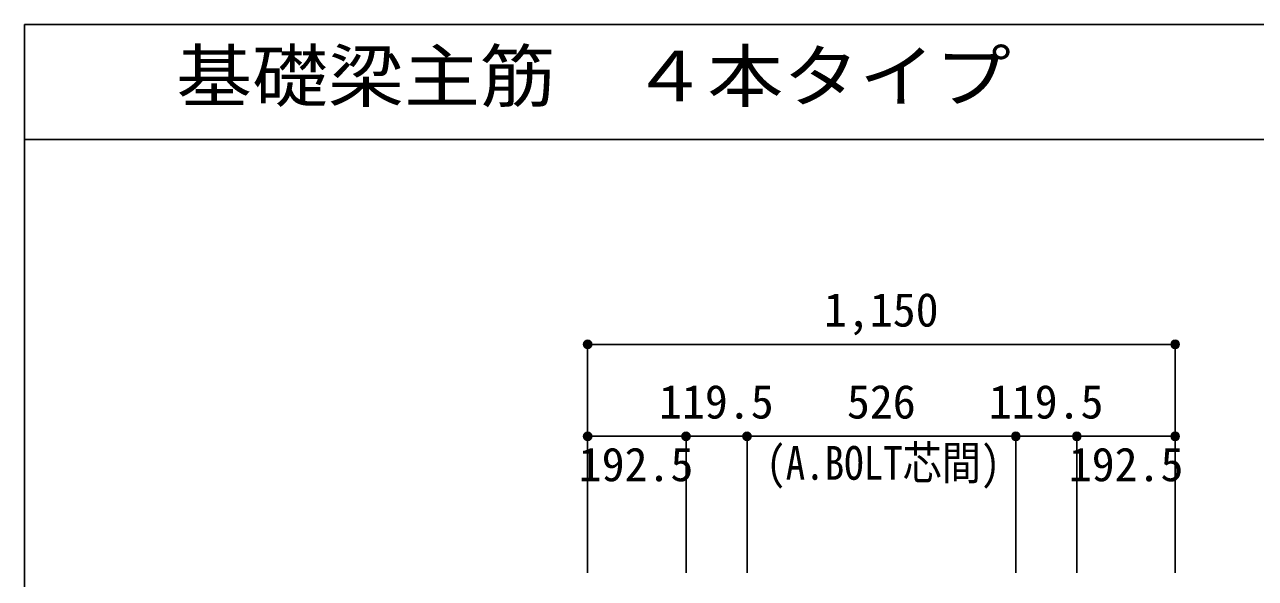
# Model space of a CAD drawing. Units: millimetres at full size, sheet at 1:30. Extents: x -5973 to 5954, y -4195 to 4201.
# Drawn here: x -5973 to -3564, y 3117 to 4201 of the extents above; entities that cross this region are included whole.
import ezdxf
from ezdxf.enums import TextEntityAlignment as Align

# ---------------------------------------------------------------- set-up
doc = ezdxf.new("R2010")
doc.units = ezdxf.units.MM
doc.header["$LTSCALE"] = 30
doc.header["$PDMODE"] = 32
doc.header["$PDSIZE"] = 15
for name, color, linetype in [('0-7_文字', 4, 'Continuous'), ('0-D_寸法', 4, 'Continuous'), ('6-7_文字', 7, 'Continuous'), ('F-0_枠', 6, 'Continuous')]:
    doc.layers.add(name, color=color, linetype=linetype)
doc.styles.add('ＭＳ ゴシック', font='')
doc.styles.get('ＭＳ ゴシック').set_extended_font_data('MS Gothic')

msp = doc.modelspace()

# ---------------------------------------------------------------- linework, layer by layer
at = {"layer": '0-D_寸法'}
for p, q in [((-4870.8, 3575.34), (-4870.8, 3395.34)), ((-4870.8, 3575.34), (-4870.8, 3395.34)), ((-4870.8, 3575.34), (-3720.8, 3575.34)), ((-4870.8, 3575.34), (-3720.8, 3575.34)), ((-3720.8, 3575.34), (-3720.8, 3395.34)), ((-4870.8, 3395.34), (-4870.8, 3128.3)), ((-4870.8, 3395.34), (-4678.3, 3395.34)), ((-4558.8, 3395.34), (-4678.3, 3395.34)), ((-4678.3, 3395.34), (-4678.3, 3128.3)), ((-4032.8, 3395.34), (-4558.8, 3395.34)), ((-4558.8, 3395.34), (-4558.8, 3128.3)), ((-3913.3, 3395.34), (-4032.8, 3395.34)), ((-4032.8, 3395.34), (-4032.8, 3128.3)), ((-3913.3, 3395.34), (-3913.3, 3128.3)), ((-3913.3, 3395.34), (-3720.8, 3395.34)), ((-3720.8, 3395.34), (-3720.8, 3128.3)), ((-3720.8, 3395.34), (-3720.8, 3128.3))]:
    msp.add_line(p, q, dxfattribs=at)
for centre, radius in [((-4870.8, 3575.34), 8), ((-4870.8, 3575.34), 7.2), ((-4870.8, 3575.34), 6.4), ((-4870.8, 3575.34), 5.6), ((-4870.8, 3575.34), 4.8), ((-4870.8, 3575.34), 4), ((-4870.8, 3575.34), 3.2), ((-4870.8, 3575.34), 2.4), ((-4870.8, 3575.34), 1.6), ((-4870.8, 3575.34), 0.8), ((-3720.8, 3575.34), 8), ((-3720.8, 3575.34), 7.2), ((-3720.8, 3575.34), 6.4), ((-3720.8, 3575.34), 5.6), ((-3720.8, 3575.34), 4.8), ((-3720.8, 3575.34), 4), ((-3720.8, 3575.34), 3.2), ((-3720.8, 3575.34), 2.4), ((-3720.8, 3575.34), 1.6), ((-3720.8, 3575.34), 0.8), ((-4870.8, 3395.34), 8), ((-4870.8, 3395.34), 7.2), ((-4870.8, 3395.34), 6.4), ((-4870.8, 3395.34), 5.6), ((-4870.8, 3395.34), 4.8), ((-4870.8, 3395.34), 4), ((-4870.8, 3395.34), 3.2), ((-4870.8, 3395.34), 2.4), ((-4870.8, 3395.34), 1.6), ((-4678.3, 3395.34), 8), ((-4678.3, 3395.34), 7.2), ((-4678.3, 3395.34), 6.4), ((-4678.3, 3395.34), 5.6), ((-4678.3, 3395.34), 4.8), ((-4678.3, 3395.34), 4), ((-4678.3, 3395.34), 3.2), ((-4678.3, 3395.34), 2.4), ((-4678.3, 3395.34), 1.6), ((-4558.8, 3395.34), 8), ((-4558.8, 3395.34), 7.2), ((-4558.8, 3395.34), 6.4), ((-4558.8, 3395.34), 5.6), ((-4558.8, 3395.34), 4.8), ((-4558.8, 3395.34), 4), ((-4558.8, 3395.34), 3.2), ((-4558.8, 3395.34), 2.4), ((-4558.8, 3395.34), 1.6), ((-4032.8, 3395.34), 8), ((-4032.8, 3395.34), 7.2), ((-4032.8, 3395.34), 6.4), ((-4032.8, 3395.34), 5.6), ((-4032.8, 3395.34), 4.8), ((-4032.8, 3395.34), 4), ((-4032.8, 3395.34), 3.2), ((-4032.8, 3395.34), 2.4), ((-4032.8, 3395.34), 1.6), ((-3913.3, 3395.34), 8), ((-3913.3, 3395.34), 7.2), ((-3913.3, 3395.34), 6.4), ((-3913.3, 3395.34), 5.6), ((-3913.3, 3395.34), 4.8), ((-3913.3, 3395.34), 4), ((-3913.3, 3395.34), 3.2), ((-3913.3, 3395.34), 2.4), ((-3913.3, 3395.34), 1.6), ((-3720.8, 3395.34), 8), ((-3720.8, 3395.34), 7.2), ((-3720.8, 3395.34), 6.4), ((-3720.8, 3395.34), 5.6), ((-3720.8, 3395.34), 4.8), ((-3720.8, 3395.34), 4), ((-3720.8, 3395.34), 3.2), ((-3720.8, 3395.34), 2.4), ((-3720.8, 3395.34), 1.6), ((-4870.8, 3395.34), 0.8), ((-4678.3, 3395.34), 0.8), ((-4558.8, 3395.34), 0.8), ((-4032.8, 3395.34), 0.8), ((-3913.3, 3395.34), 0.8), ((-3720.8, 3395.34), 0.8)]:
    msp.add_circle(centre, radius, dxfattribs=at)
at = {"layer": '0-D_寸法', "color": 7}
for p in [(-4870.8, 3575.34), (-4870.8, 3575.34), (-3720.8, 3575.34), (-4870.8, 3395.34), (-4678.3, 3395.34), (-4558.8, 3395.34), (-4032.8, 3395.34), (-3913.3, 3395.34), (-3720.8, 3395.34)]:
    msp.add_point(p, dxfattribs=at)
at = {"layer": 'F-0_枠'}
for q in [(5954.1, 4201.15), (-5972.88, -4195.24)]:
    msp.add_line((-5972.88, 4201.15), q, dxfattribs=at)
at = {"layer": 'F-0_枠', "color": 2}
msp.add_line((-5972.88, 3976.15), (3723.6, 3976.15), dxfattribs=at)

# ---------------------------------------------------------------- texts
at = {"layer": '0-7_文字', "style": 'ＭＳ ゴシック', "width": 0.85}
msp.add_text('(A.BOLT芯間)', height=65.98, dxfattribs=at).set_placement((-4521.31, 3290.58), align=Align.BOTTOM_LEFT)
at = {"layer": '0-D_寸法', "style": 'ＭＳ ゴシック'}
for s, p in [('1,150', (-4408.3, 3590.34)), ('119.5', (-4731.05, 3410.34)), ('526', (-4363.3, 3410.34)), ('119.5', (-4085.55, 3410.34)), ('192.5', (-4888.26, 3287.68)), ('192.5', (-3929.04, 3287.68))]:
    msp.add_text(s, height=65.98, dxfattribs=at).set_placement(p, align=Align.BOTTOM_LEFT)
at = {"layer": '6-7_文字', "color": 2, "style": 'ＭＳ ゴシック', "width": 1.1}
msp.add_text('\u3000\u3000基礎梁主筋\u3000４本タイプ', height=98.97, dxfattribs=at).set_placement((-5972.88, 4021.15), align=Align.BOTTOM_LEFT)

doc.saveas('drawing.dxf')
